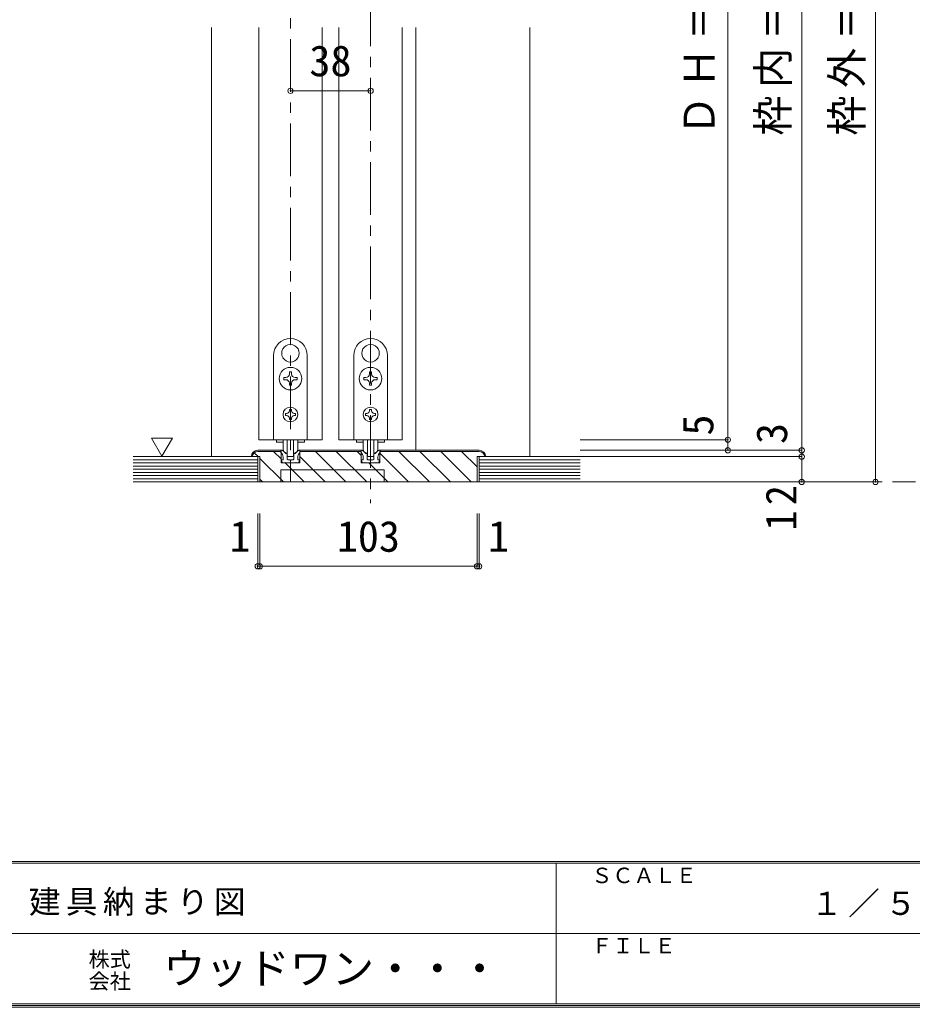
# Model space of a CAD drawing. Units: millimetres at full size, sheet at 1:5. Extents: x -957 to 993, y -689 to 708.
# Drawn here: x 236.8 to 660, y -689.1 to -220.7 of the extents above; entities that cross this region are included whole.
import ezdxf
from ezdxf.enums import TextEntityAlignment as Align

# ---------------------------------------------------------------- set-up
doc = ezdxf.new("R2010")
doc.units = ezdxf.units.MM
doc.header["$LTSCALE"] = 5
doc.header["$PDMODE"] = 32
doc.header["$PDSIZE"] = 2.5
doc.linetypes.add('CHAIN1', pattern=[8, 5, -1, 1, -1])
doc.layers.add('0-B_寸法', color=7, linetype='Continuous', lineweight=9)
doc.layers.add('F-1_枠', color=6, linetype='Continuous', lineweight=9)
doc.layers.add('F-A_文字', color=7, linetype='Continuous')
doc.styles.add('HG丸ｺﾞｼｯｸM-PRO', font='')
doc.styles.add('ＭＳ ゴシック', font='')
doc.styles.get('HG丸ｺﾞｼｯｸM-PRO').set_extended_font_data('HG丸ｺﾞｼｯｸM-PRO')
doc.styles.get('ＭＳ ゴシック').set_extended_font_data('MS Gothic')

msp = doc.modelspace()

# ---------------------------------------------------------------- linework, layer by layer
at = {"layer": '0-B_寸法', "linetype": 'CHAIN1'}
for p, q in [((403.139, 71.709), (403.139, -449.942)), ((365.139, 10.058), (365.139, -439.942)), ((290.639, -439.942), (661.552, -439.942))]:
    msp.add_line(p, q, dxfattribs=at)
at = {"layer": '0-B_寸法'}
for p, q in [((607.552, -424.942), (607.552, 10.058)), ((642.552, 10.058), (642.552, -439.942)), ((327.639, -427.942), (327.639, -224.442)), ((350.139, -224.442), (350.139, -419.942)), ((380.139, -224.442), (380.139, -419.942)), ((388.139, -224.442), (388.139, -419.942)), ((418.139, -224.442), (418.139, -419.942)), ((424.639, -424.942), (424.639, -224.442)), ((478.639, -427.942), (478.639, -224.442)), ((365.04, -374.793), (365.139, -374.892)), ((365.237, -374.793), (365.139, -374.892)), ((403.04, -374.793), (403.139, -374.892)), ((403.237, -374.793), (403.139, -374.892)), ((357.139, -419.942), (357.139, -379.942)), ((361.496, -380.931), (361.631, -380.967)), ((361.595, -381.102), (361.631, -380.967)), ((368.781, -380.931), (368.646, -380.967)), ((368.682, -381.102), (368.646, -380.967)), ((373.139, -379.942), (373.139, -419.942)), ((395.139, -379.942), (395.139, -419.942)), ((399.496, -380.931), (399.631, -380.967)), ((399.595, -381.102), (399.631, -380.967)), ((406.781, -380.931), (406.646, -380.967)), ((406.682, -381.102), (406.646, -380.967)), ((411.139, -419.942), (411.139, -379.942)), ((364.639, -387.792), (364.639, -388.742)), ((365.639, -387.792), (364.639, -387.792)), ((365.639, -388.742), (365.639, -387.792)), ((402.639, -388.742), (402.639, -387.792)), ((402.639, -387.792), (403.639, -387.792)), ((403.639, -387.792), (403.639, -388.742)), ((362.939, -390.442), (361.989, -390.442)), ((361.989, -390.442), (361.989, -391.442)), ((361.989, -391.442), (362.939, -391.442)), ((365.639, -394.092), (365.639, -393.142)), ((368.289, -390.442), (367.339, -390.442)), ((367.339, -391.442), (368.289, -391.442)), ((368.289, -391.442), (368.289, -390.442)), ((399.989, -390.442), (400.939, -390.442)), ((399.989, -391.442), (399.989, -390.442)), ((400.939, -391.442), (399.989, -391.442)), ((402.639, -394.092), (402.639, -393.142)), ((405.339, -390.442), (406.289, -390.442)), ((406.289, -391.442), (405.339, -391.442)), ((406.289, -390.442), (406.289, -391.442)), ((364.639, -405.542), (365.639, -405.542)), ((364.639, -405.542), (364.639, -406.142)), ((365.639, -405.542), (365.639, -406.142)), ((402.639, -405.542), (402.639, -406.142)), ((403.639, -405.542), (402.639, -405.542)), ((403.639, -405.542), (403.639, -406.142)), ((363.339, -407.442), (362.739, -407.442)), ((362.739, -407.442), (362.739, -408.442)), ((362.739, -408.442), (363.339, -408.442)), ((364.639, -409.742), (364.639, -410.342)), ((365.639, -410.342), (364.639, -410.342)), ((365.639, -409.742), (365.639, -410.342)), ((366.939, -407.442), (367.539, -407.442)), ((401.339, -407.442), (400.739, -407.442)), ((402.639, -409.742), (402.639, -410.342)), ((402.639, -410.342), (403.639, -410.342)), ((403.639, -409.742), (403.639, -410.342)), ((404.939, -407.442), (405.539, -407.442)), ((405.539, -408.442), (404.939, -408.442)), ((405.539, -407.442), (405.539, -408.442)), ((299.236, -419.129), (304.236, -427.789)), ((309.236, -419.129), (299.236, -419.129)), ((309.236, -419.129), (304.236, -427.789)), ((380.139, -419.942), (350.139, -419.942)), ((373.139, -419.942), (357.139, -419.942)), ((358.539, -419.942), (358.539, -421.142)), ((358.539, -421.142), (361.671, -421.142)), ((361.639, -424.363), (361.639, -419.942)), ((363.639, -419.942), (363.639, -427.563)), ((366.639, -419.942), (366.639, -427.563)), ((368.606, -421.142), (371.739, -421.142)), ((368.639, -424.363), (368.639, -419.942)), ((371.739, -419.942), (371.739, -421.142)), ((418.139, -419.942), (388.139, -419.942)), ((395.139, -419.942), (411.139, -419.942)), ((396.539, -419.942), (396.539, -421.142)), ((399.671, -421.142), (396.539, -421.142)), ((399.639, -424.363), (399.639, -419.942)), ((401.639, -419.942), (401.639, -427.563)), ((404.639, -419.942), (404.639, -427.563)), ((409.739, -421.142), (406.606, -421.142)), ((406.639, -424.363), (406.639, -419.942)), ((409.739, -419.942), (409.739, -421.142)), ((572.552, -424.942), (572.552, -419.942)), ((349.787, -427.942), (347.946, -426.102)), ((349.639, -424.942), (360.739, -424.942)), ((349.639, -425.442), (360.739, -425.442)), ((360.739, -428.995), (357.186, -425.442)), ((360.639, -424.942), (361.181, -424.942)), ((360.639, -425.942), (360.639, -424.942)), ((360.739, -430.942), (360.739, -424.942)), ((362.801, -426.354), (361.535, -425.089)), ((367.476, -426.354), (368.742, -425.089)), ((369.539, -424.942), (398.739, -424.942)), ((369.539, -430.942), (369.539, -424.942)), ((369.539, -425.442), (398.739, -425.442)), ((391.485, -439.942), (376.985, -425.442)), ((401.385, -439.942), (386.885, -425.442)), ((398.739, -427.397), (396.784, -425.442)), ((398.739, -430.942), (398.739, -424.942)), ((400.801, -426.354), (399.535, -425.089)), ((405.476, -426.354), (406.742, -425.089)), ((407.639, -424.942), (407.096, -424.942)), ((407.539, -430.942), (407.539, -424.942)), ((454.639, -424.942), (407.539, -424.942)), ((454.639, -425.442), (407.539, -425.442)), ((407.639, -425.942), (407.639, -424.942)), ((431.083, -439.942), (416.583, -425.442)), ((440.983, -439.942), (426.483, -425.442)), ((450.882, -439.942), (436.382, -425.442)), ((453.639, -432.799), (446.282, -425.442)), ((572.552, -424.942), (502.552, -424.942)), ((607.552, -424.942), (502.552, -424.942)), ((607.552, -427.942), (607.552, -424.942)), ((349.639, -427.942), (290.639, -427.942)), ((349.639, -429.442), (290.639, -429.442)), ((350.639, -427.942), (346.639, -427.942)), ((349.639, -427.942), (349.639, -439.942)), ((350.639, -439.942), (350.639, -427.942)), ((361.787, -439.942), (350.639, -428.794)), ((361.339, -430.942), (360.853, -429.716)), ((361.639, -429.442), (361.039, -429.442)), ((361.639, -429.442), (361.639, -428.178)), ((362.439, -430.942), (362.639, -430.742)), ((362.639, -430.742), (362.839, -430.942)), ((363.013, -426.442), (363.339, -426.442)), ((363.539, -429.142), (363.539, -426.642)), ((366.339, -427.863), (363.939, -427.863)), ((365.139, -429.742), (365.439, -429.442)), ((365.439, -429.442), (366.439, -429.442)), ((366.739, -429.142), (366.739, -426.642)), ((367.264, -426.442), (366.939, -426.442)), ((367.639, -430.742), (367.439, -430.942)), ((367.839, -430.942), (367.639, -430.742)), ((368.639, -429.442), (368.639, -428.178)), ((368.639, -429.442), (369.239, -429.442)), ((368.939, -430.942), (369.424, -429.716)), ((381.586, -439.942), (369.539, -427.895)), ((399.339, -430.942), (398.853, -429.716)), ((399.639, -429.442), (399.039, -429.442)), ((399.639, -429.442), (399.639, -428.178)), ((400.439, -430.942), (400.639, -430.742)), ((400.639, -430.742), (400.839, -430.942)), ((401.013, -426.442), (401.339, -426.442)), ((401.539, -429.142), (401.539, -426.642)), ((402.839, -429.442), (401.839, -429.442)), ((401.939, -427.863), (404.339, -427.863)), ((403.139, -429.742), (402.839, -429.442)), ((404.739, -429.142), (404.739, -426.642)), ((405.264, -426.442), (404.939, -426.442)), ((405.639, -430.742), (405.439, -430.942)), ((405.839, -430.942), (405.639, -430.742)), ((406.639, -429.442), (406.639, -428.178)), ((406.639, -429.442), (407.239, -429.442)), ((406.939, -430.942), (407.424, -429.716)), ((421.184, -439.942), (407.539, -426.297)), ((454.639, -427.942), (454.639, -439.942)), ((502.552, -427.942), (454.639, -427.942)), ((502.552, -429.442), (454.639, -429.442)), ((607.552, -427.942), (502.552, -427.942)), ((607.552, -439.942), (607.552, -427.942)), ((349.639, -430.942), (290.639, -430.942)), ((349.639, -432.442), (290.639, -432.442)), ((349.639, -433.942), (290.639, -433.942)), ((349.639, -435.442), (290.639, -435.442)), ((360.639, -439.942), (360.639, -434.242)), ((360.739, -430.942), (369.539, -430.942)), ((362.439, -430.942), (361.339, -430.942)), ((371.686, -439.942), (362.686, -430.942)), ((367.439, -430.942), (362.839, -430.942)), ((367.839, -430.942), (368.939, -430.942)), ((398.739, -430.942), (407.539, -430.942)), ((400.439, -430.942), (399.339, -430.942)), ((400.839, -430.942), (405.439, -430.942)), ((411.284, -439.942), (402.284, -430.942)), ((405.839, -430.942), (406.939, -430.942)), ((502.552, -430.942), (454.639, -430.942)), ((502.552, -432.442), (454.639, -432.442)), ((502.552, -433.942), (454.639, -433.942)), ((502.552, -435.442), (454.639, -435.442)), ((349.639, -436.942), (290.639, -436.942)), ((349.639, -438.442), (290.639, -438.442)), ((502.552, -439.942), (290.639, -439.942)), ((351.887, -439.942), (350.639, -438.694)), ((453.639, -439.942), (350.639, -439.942)), ((502.552, -436.942), (454.639, -436.942)), ((502.552, -438.442), (454.639, -438.442)), ((642.552, -439.942), (502.552, -439.942))]:
    msp.add_line(p, q, dxfattribs=at)
at = {"layer": '0-B_寸法', "color": 4}
for p, q in [((365.139, -254.442), (403.139, -254.442)), ((349.639, -479.942), (349.639, -454.942)), ((350.639, -479.942), (350.639, -454.942)), ((453.639, -479.942), (453.639, -454.942)), ((454.639, -479.942), (454.639, -454.942)), ((349.639, -479.942), (350.639, -479.942)), ((350.639, -479.942), (453.639, -479.942)), ((453.639, -479.942), (454.639, -479.942))]:
    msp.add_line(p, q, dxfattribs=at)
at = {"layer": '0-B_寸法'}
for points in [[(572.552, -19.942), (572.552, -419.942), (502.552, -419.942)], [(364.639, -393.142), (364.639, -394.092), (365.639, -394.092)], [(403.639, -393.142), (403.639, -394.092), (402.639, -394.092)], [(367.539, -407.442), (367.539, -408.442), (366.939, -408.442)], [(400.739, -407.442), (400.739, -408.442), (401.339, -408.442)], [(369.639, -425.942), (369.639, -424.942), (369.096, -424.942)], [(398.639, -425.942), (398.639, -424.942), (399.181, -424.942)], [(363.839, -429.442), (364.839, -429.442), (365.139, -429.742)], [(404.439, -429.442), (403.439, -429.442), (403.139, -429.742)], [(457.639, -427.942), (453.639, -427.942), (453.639, -439.942)], [(409.639, -439.942), (409.639, -434.242), (360.639, -434.242)]]:
    msp.add_lwpolyline(points, dxfattribs=at)
for centre, radius in [((365.139, -390.942), 5.35), ((403.139, -390.942), 5.35), ((365.139, -407.942), 3.5), ((403.139, -407.942), 3.5)]:
    msp.add_circle(centre, radius, dxfattribs=at)
for centre, radius, start, end in [((365.139, -379.942), 8, 0, 180), ((403.139, -379.942), 8, 0, 180), ((365.139, -378.942), 4.15, 91.3645, 208.6355), ((365.139, -378.942), 4.15, 331.3645, 88.6355), ((403.139, -378.942), 4.15, 91.3645, 208.6355), ((403.139, -378.942), 4.15, 331.3645, 88.6355), ((365.139, -378.942), 4.15, 211.3645, 328.6355), ((403.139, -378.942), 4.15, 211.3645, 328.6355), ((362.939, -388.742), 1.7, 270, 0), ((362.939, -393.142), 1.7, 0, 90), ((367.339, -388.742), 1.7, 180, 270), ((367.339, -393.142), 1.7, 90, 180), ((400.939, -388.742), 1.7, 270, 0), ((400.939, -393.142), 1.7, 0, 90), ((405.339, -388.742), 1.7, 180, 270), ((405.339, -393.142), 1.7, 90, 180), ((363.339, -406.142), 1.3, 270, 0), ((366.939, -406.142), 1.3, 180, 270), ((401.339, -406.142), 1.3, 270, 0), ((404.939, -406.142), 1.3, 180, 270), ((363.339, -409.742), 1.3, 0, 90), ((366.939, -409.742), 1.3, 90, 180), ((401.339, -409.742), 1.3, 0, 90), ((404.939, -409.742), 1.3, 90, 180), ((349.639, -427.942), 3, 90, 180), ((349.639, -427.942), 2.5, 90, 180), ((358.639, -428.178), 3, 0, 48.19), ((361.181, -425.442), 0.5, 45, 90), ((363.639, -424.363), 2, 180, 264.78409), ((366.639, -424.363), 2, 275.21591, 0), ((371.638, -428.178), 3, 131.81, 180), ((369.096, -425.442), 0.5, 90, 135), ((396.639, -428.178), 3, 0, 48.19), ((399.181, -425.442), 0.5, 45, 90), ((401.639, -424.363), 2, 180, 264.78409), ((404.639, -424.363), 2, 275.21591, 0), ((409.639, -428.178), 3, 131.81, 180), ((407.096, -425.442), 0.5, 90, 135), ((454.639, -427.942), 3, 0, 90), ((454.639, -427.942), 2.5, 0, 90), ((361.039, -429.642), 0.2, 90, 201.616), ((363.013, -426.142), 0.3, 225, 270), ((363.339, -426.642), 0.2, 0, 90), ((363.439, -426.554), 0.2, 0, 84.78409), ((363.839, -429.142), 0.3, 180, 270), ((363.939, -427.563), 0.3, 180, 270), ((366.339, -427.563), 0.3, 270, 0), ((366.439, -429.142), 0.3, 270, 0), ((366.839, -426.554), 0.2, 95.21591, 180), ((366.939, -426.642), 0.2, 90, 180), ((367.264, -426.142), 0.3, 270, 315), ((369.239, -429.642), 0.2, 338.384, 90), ((399.039, -429.642), 0.2, 90, 201.616), ((401.013, -426.142), 0.3, 225, 270), ((401.339, -426.642), 0.2, 360, 90), ((401.439, -426.554), 0.2, 0, 84.78409), ((401.839, -429.142), 0.3, 180, 270), ((401.939, -427.563), 0.3, 180, 270), ((404.339, -427.563), 0.3, 270, 0), ((404.439, -429.142), 0.3, 270, 360), ((404.839, -426.554), 0.2, 95.21591, 180), ((404.939, -426.642), 0.2, 90, 180), ((405.264, -426.142), 0.3, 270, 315), ((407.239, -429.642), 0.2, 338.384, 90)]:
    msp.add_arc(centre, radius, start, end, dxfattribs=at)
for p in [(365.139, -254.442), (403.139, -254.442), (572.552, -419.942), (572.552, -424.942), (607.552, -424.942), (607.552, -427.942), (607.552, -439.942), (642.552, -439.942), (349.639, -479.942), (350.639, -479.942), (453.639, -479.942), (454.639, -479.942)]:
    msp.add_point(p, dxfattribs=at)
at = {"layer": 'F-1_枠'}
for p, q in [((992.782, -619.898), (-957.218, -619.898)), ((992.782, -620.731), (-957.218, -620.731)), ((491.115, -620.731), (491.115, -687.398)), ((17.782, -654.065), (991.115, -654.066)), ((992.782, -687.398), (-957.218, -687.398)), ((992.782, -688.231), (-957.218, -688.231)), ((992.782, -689.065), (-957.218, -689.065))]:
    msp.add_line(p, q, dxfattribs=at)

# ---------------------------------------------------------------- texts
at = {"layer": '0-B_寸法', "style": 'ＭＳ ゴシック'}
for s, p in [('38', (374.139, -251.942)), ('1', (336.241, -477.442)), ('103', (387.139, -477.442)), ('1', (458.855, -477.442))]:
    msp.add_text(s, height=14.66, dxfattribs=at).set_placement(p, align=Align.BOTTOM_LEFT)
for s, p in [('5', (570.052, -417.942)), ('3', (605.052, -421.942))]:
    msp.add_text(s, height=14.66, rotation=90, dxfattribs=at).set_placement(p, align=Align.BOTTOM_LEFT)
at = {"layer": '0-B_寸法', "char_height": 14.66, "attachment_point": 7, "rotation": 90, "style": 'ＭＳ ゴシック'}
for s, insert in [('\\T1.19;\\W0.95;ＤＨ＝1,983', (570.052, -275.692)), ('\\T1.19;\\W0.95;枠内＝2,002', (605.052, -275.692)), ('\\T1.19;\\W0.95;枠外＝2,047', (640.052, -275.692)), ('\\T1.27;\\W0.95;12', (605.052, -462.986))]:
    msp.add_mtext(s, dxfattribs=dict(at, insert=insert))
at = {"layer": 'F-1_枠', "color": 7, "style": 'HG丸ｺﾞｼｯｸM-PRO'}
for s, height, p in [('株式', 7.331, (269.449, -672.232)), ('ウッドワン・・・', 14.66, (304.825, -682.398)), ('会社', 7.331, (269.449, -682.565))]:
    msp.add_text(s, height=height, dxfattribs=at).set_placement(p, align=Align.BOTTOM_LEFT)
at = {"layer": 'F-A_文字', "style": 'ＭＳ ゴシック'}
for s, p in [('ＳＣＡＬＥ', (507.782, -632.398)), ('ＦＩＬＥ', (507.782, -665.732))]:
    msp.add_text(s, height=7.331, dxfattribs=at).set_placement(p, align=Align.BOTTOM_LEFT)
at = {"layer": 'F-A_文字', "char_height": 11, "attachment_point": 7, "style": 'ＭＳ ゴシック'}
for s, insert in [('\\T1.17;建具納まり図', (241.115, -645.731)), ('\\T1.17;１／５', (611.949, -646.565))]:
    msp.add_mtext(s, dxfattribs=dict(at, insert=insert))

doc.saveas('drawing.dxf')
